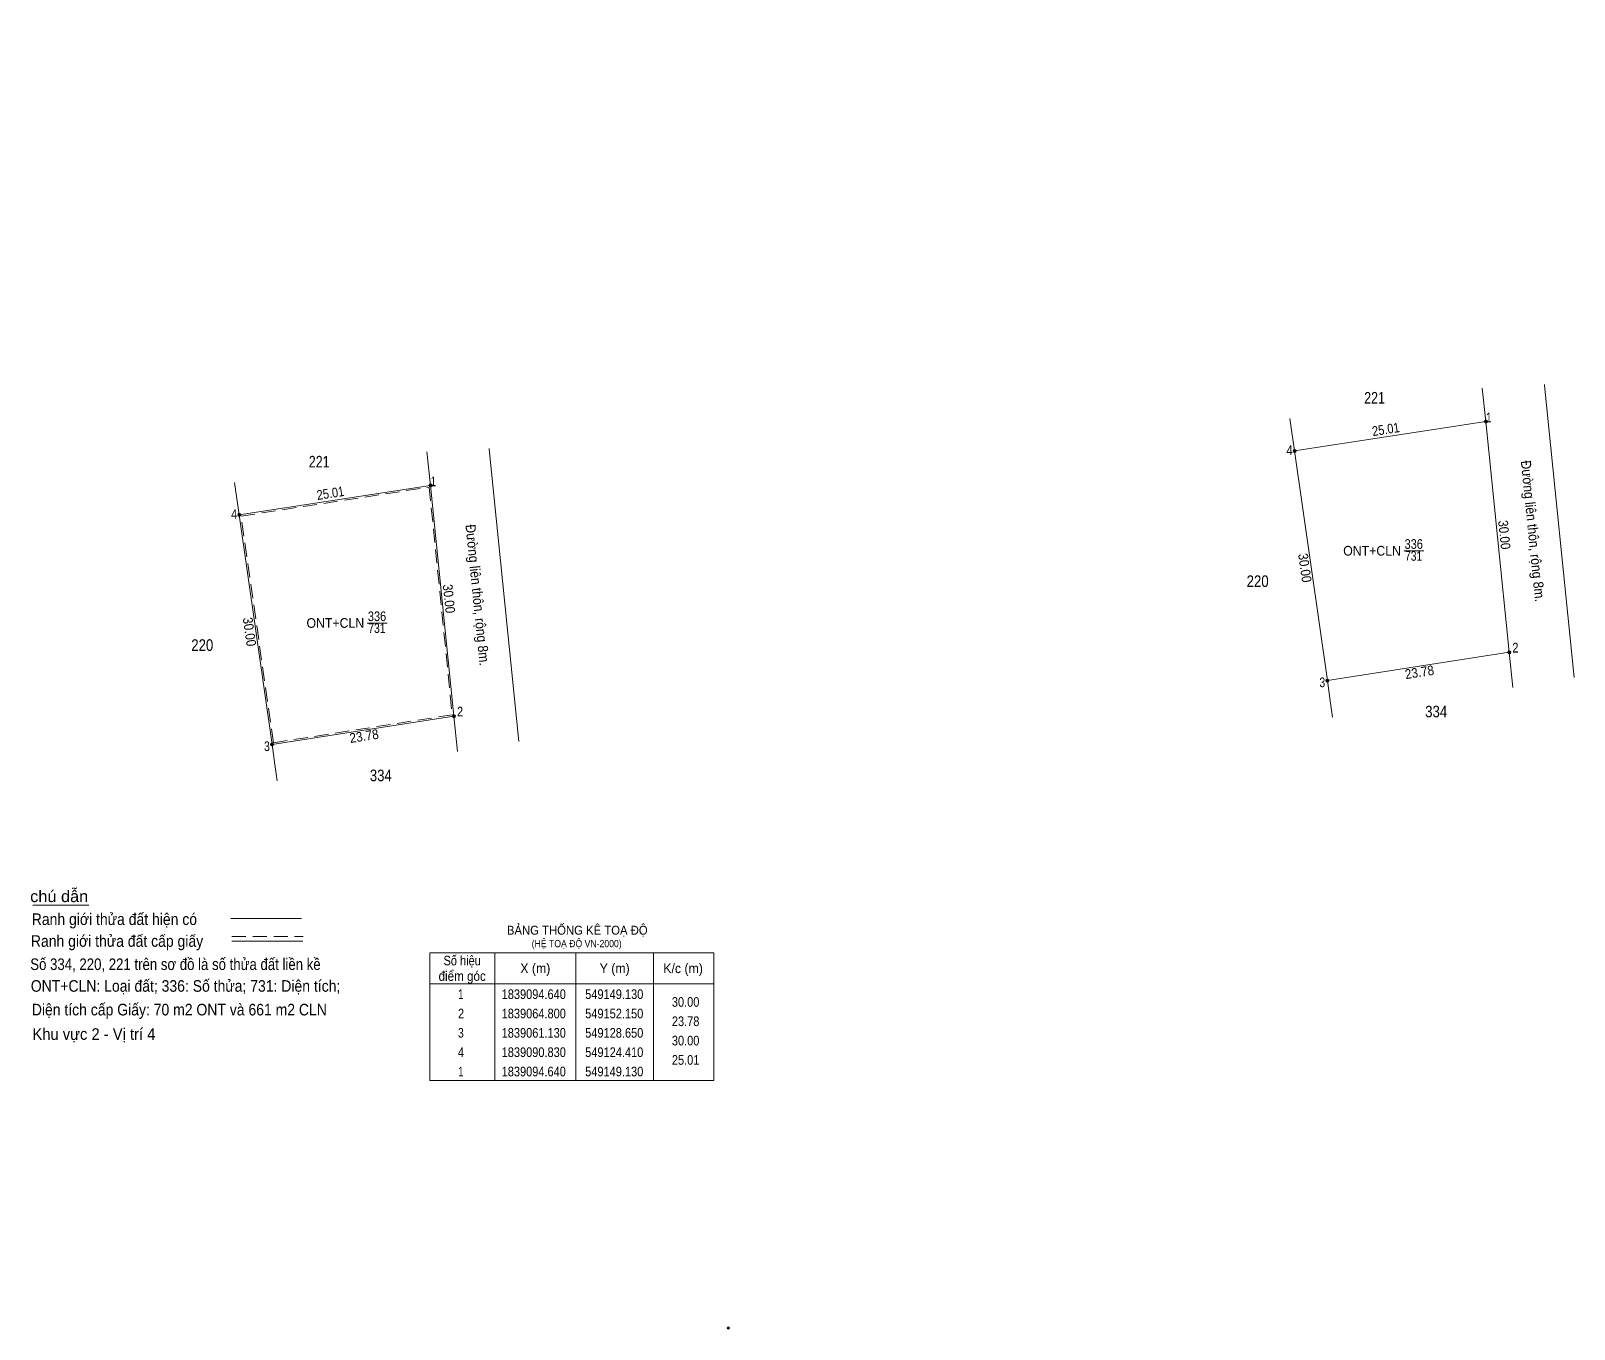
# Model space of a CAD drawing. Header units: metres. Extents: x 548509 to 549161, y 1838970 to 1839145.
# Drawn here: x 548961.1 to 549160.5, y 1838977.3 to 1839145.1 of the extents above; entities that cross this region are included whole.
import ezdxf
from ezdxf.enums import TextEntityAlignment as Align

# ---------------------------------------------------------------- set-up
doc = ezdxf.new("R2010")
doc.units = ezdxf.units.M
doc.header["$LTSCALE"] = 0.6
doc.header["$PDMODE"] = 32
doc.header["$PDSIZE"] = 0.3
doc.linetypes.add('DOTTED', pattern=[1.5, 0.3, -1.2])
doc.linetypes.add('MEDIUM_DASHED', pattern=[4.5, 3, -1.5])
for name, color, linetype, lineweight in [('1', 7, 'DOTTED', 13), ('10', 7, 'Continuous', 13), ('15', 7, 'Continuous', 13), ('17', 7, 'Continuous', 13), ('18', 7, 'Continuous', 25), ('6', 7, 'Continuous', 13), ('63', 7, 'Continuous', 13)]:
    doc.layers.add(name, color=color, linetype=linetype, lineweight=lineweight)

msp = doc.modelspace()

# ---------------------------------------------------------------- hatches: boundary and pattern name
at = {"layer": '63'}
for points in [[(549149.33, 1839094.64, 1), (549148.93, 1839094.64, 1)], [(549124.61, 1839090.83, 1), (549124.21, 1839090.83, 1)], [(549012.967, 1839086.3829, 1), (549012.567, 1839086.3829, 1)], [(548988.247, 1839082.5729, 1), (548987.847, 1839082.5729, 1)], [(549152.35, 1839064.8, 1), (549151.95, 1839064.8, 1)], [(549128.85, 1839061.13, 1), (549128.45, 1839061.13, 1)], [(549015.987, 1839056.5429, 1), (549015.587, 1839056.5429, 1)], [(548992.487, 1839052.8729, 1), (548992.087, 1839052.8729, 1)]]:
    msp.add_hatch(color=256, dxfattribs=at).paths.add_polyline_path(points)

# ---------------------------------------------------------------- linework, layer by layer
at = {"layer": '1', "linetype": 'Continuous'}
for points in [[(549149.13, 1839094.64), (549152.15, 1839064.8), (549128.65, 1839061.13), (549124.41, 1839090.83)], [(549012.77, 1839086.38), (549015.79, 1839056.54), (548992.29, 1839052.87), (548988.05, 1839082.57)]]:
    msp.add_lwpolyline(points, close=True, dxfattribs=at)
at = {"layer": '1', "linetype": 'MEDIUM_DASHED'}
msp.add_lwpolyline([(549012.59, 1839086.15), (549015.57, 1839056.71), (548992.46, 1839053.1), (548988.28, 1839082.4)], close=True, dxfattribs=at)
at = {"layer": '10'}
for p, q in [((549148.65, 1839098.96), (549149.13, 1839094.64)), ((549156.69, 1839099.31), (549156.68, 1839099.42)), ((549160.53, 1839061.54), (549156.69, 1839099.31)), ((549012.29, 1839090.7), (549012.77, 1839086.38)), ((549020.33, 1839091.05), (549020.32, 1839091.16)), ((549024.17, 1839053.28), (549020.33, 1839091.05)), ((549152.15, 1839064.8), (549152.61, 1839060.24)), ((549129.02, 1839058.54), (549128.65, 1839061.13)), ((549129.32, 1839056.43), (549129.02, 1839058.54)), ((549015.79, 1839056.54), (549016.25, 1839051.98)), ((548992.66, 1839050.28), (548992.29, 1839052.87)), ((548992.96, 1839048.17), (548992.66, 1839050.28))]:
    msp.add_line(p, q, dxfattribs=at)
at = {"layer": '15'}
for p, q in [((549124.41, 1839090.83), (549123.81, 1839095.03)), ((548988.05, 1839082.57), (548987.45, 1839086.77))]:
    msp.add_line(p, q, dxfattribs=at)
for points in [[(549124.41, 1839090.83), (549149.13, 1839094.64), (549152.15, 1839064.8), (549128.65, 1839061.13)], [(548988.05, 1839082.57), (549012.77, 1839086.38), (549015.79, 1839056.54), (548992.29, 1839052.87)]]:
    msp.add_lwpolyline(points, dxfattribs=at)
at = {"layer": '17'}
msp.add_line((548961.36, 1839032.11), (548968.6, 1839032.11), dxfattribs=at)
at = {"layer": '6'}
for p, q in [((548986.96, 1839030.37), (548996.1, 1839030.37)), ((548987.1, 1839027.44), (548996.24, 1839027.44))]:
    msp.add_line(p, q, dxfattribs=at)
at = {"layer": '6', "linetype": 'MEDIUM_DASHED'}
msp.add_line((548987.1, 1839028.06), (548996.3, 1839028.06), dxfattribs=at)
at = {"layer": '6'}
msp.add_point((549051.25, 1838977.44), dxfattribs=at)
at = {"layer": '63'}
for p, q in [((549138.54, 1839077.92), (549141.09, 1839077.92)), ((549004.59, 1839068.58), (549007.14, 1839068.58)), ((549021.05, 1839025.94), (549021.05, 1839009.44)), ((549031.55, 1839025.94), (549031.55, 1839009.44)), ((549041.55, 1839025.94), (549041.55, 1839009.44)), ((549012.65, 1839021.94), (549049.35, 1839021.94))]:
    msp.add_line(p, q, dxfattribs=at)
msp.add_lwpolyline([(549012.65, 1839025.94), (549049.35, 1839025.94), (549049.35, 1839009.44), (549012.65, 1839009.44)], close=True, dxfattribs=at)
for centre in [(549149.13, 1839094.64), (549124.41, 1839090.83), (549012.767, 1839086.3829), (548988.047, 1839082.5729), (549152.15, 1839064.8), (549128.65, 1839061.13), (549015.787, 1839056.5429), (548992.287, 1839052.8729)]:
    msp.add_circle(centre, 0.2, dxfattribs=at)

# ---------------------------------------------------------------- texts
at = {"layer": '1'}
for s, width, p in [('ONT+CLN', 0.95, (549134.42, 1839077.3)), ('336', 0.85, (549139.805, 1839078.17)), ('731', 0.8, (549139.79, 1839076.63)), ('ONT+CLN', 0.95, (549000.46, 1839067.96)), ('336', 0.85, (549005.845, 1839068.83)), ('731', 0.8, (549005.83, 1839067.29))]:
    msp.add_text(s, height=1.25, dxfattribs=dict(at, width=width)).set_placement(p, align=Align.CENTER)
for s, height, width, p in [('BẢNG THỐNG KÊ TOẠ ĐỘ ', 1.15, 0.95, (549022.63, 1839028.29)), ('(HỆ TOẠ ĐỘ VN-2000)', 0.93, 0.9, (549025.83, 1839026.67))]:
    msp.add_text(s, height=height, dxfattribs=dict(at, width=width)).set_placement(p)
at = {"layer": '18'}
for s, width, p in [('221', 0.8, (549134.74, 1839096.95)), ('221', 0.8, (548998.37, 1839088.69)), ('220', 0.85, (549119.635, 1839073.24)), ('220', 0.85, (548983.265, 1839064.98)), ('334', 0.85, (549142.705, 1839056.39)), ('334', 0.85, (549006.335, 1839048.13))]:
    msp.add_text(s, height=1.5, dxfattribs=dict(at, width=width)).set_placement(p, align=Align.CENTER)
at = {"layer": '18', "width": 0.9}
for p in [(549154.5615, 1839080.4006), (549018.1915, 1839072.1406)]:
    msp.add_text('Đường liên thôn, rộng 8m.', height=1.3, rotation=275.79, dxfattribs=at).set_placement(p, align=Align.CENTER)
at = {"layer": '6'}
for s, width, p in [('chú dẫn', 1.05, (548961.03, 1839032.5)), ('Ranh giới thửa đất hiện có ', 0.9, (548961.23, 1839029.54)), ('Ranh giới thửa đất cấp giấy', 0.9, (548961.12, 1839026.72)), ('Số 334, 220, 221 trên sơ đồ là số thửa đất liền kề', 0.85, (548961.04, 1839023.72)), ('ONT+CLN: Loại đất; 336: Số thửa; 731: Diện tích;', 0.9, (548961.11, 1839020.91)), ('Diện tích cấp Giấy: 70 m2 ONT và 661 m2 CLN', 0.9, (548961.24, 1839017.85)), ('Khu vực 2 - Vị trí 4', 0.95, (548961.32, 1839014.69))]:
    msp.add_text(s, height=1.5, dxfattribs=dict(at, width=width)).set_placement(p)
at = {"layer": '63'}
for p in [(549141.8749, 1839145.13), (549156.6849, 1839099.42), (549020.3149, 1839091.16)]:
    msp.add_text('D', height=0.01, dxfattribs=at).set_placement(p, align=Align.CENTER)
for s, rotation, width, p in [('25.01', 8.762, 0.85, (549136.2898, 1839093.0105)), ('25.01', 8.762, 0.85, (548999.9198, 1839084.7505)), ('30.00', 275.779, 0.9, (549150.899, 1839079.9229)), ('30.00', 278.125, 0.9, (549125.1293, 1839075.6233)), ('30.00', 275.779, 0.9, (549014.529, 1839071.6629)), ('30.00', 278.125, 0.9, (548988.7593, 1839067.3633)), ('23.78', 8.876, 0.9, (549140.6436, 1839061.611)), ('23.78', 8.876, 0.9, (549004.2736, 1839053.351))]:
    msp.add_text(s, height=1.25, rotation=rotation, dxfattribs=dict(at, width=width)).set_placement(p, align=Align.CENTER)
for s, width, p in [(' 1', 0.75, (549149.85, 1839094.53)), (' 4', 0.85, (549124.15, 1839090.3)), (' 1', 0.75, (549013.48, 1839086.27)), (' 4', 0.85, (548987.78, 1839082.04)), (' 2', 0.85, (549153.34, 1839064.77)), (' 3', 0.8, (549128.36, 1839060.29)), (' 2', 0.85, (549016.97, 1839056.51)), (' 3', 0.8, (548991.99, 1839052.03)), ('30.00', 0.85, (549047.5, 1839018.97)), ('23.78', 0.85, (549047.5, 1839016.47)), ('30.00', 0.85, (549047.5, 1839013.97)), ('25.01', 0.85, (549047.5, 1839011.47))]:
    msp.add_text(s, height=1.25, dxfattribs=dict(at, width=width)).set_placement(p, align=Align.RIGHT)
for s, width, p in [('Số hiệu', 0.85, (549016.85, 1839024.32)), ('điểm góc', 0.9, (549016.85, 1839022.32)), ('X (m)', 0.95, (549026.3, 1839023.32)), ('Y (m)', 0.95, (549036.555, 1839023.32)), ('K/c (m)', 0.95, (549045.395, 1839023.32)), (' 1', 0.75, (549016.5, 1839019.97)), ('1839094.640', 0.85, (549026.1, 1839019.97)), ('549149.130', 0.85, (549036.5, 1839019.97)), (' 2', 0.85, (549016.505, 1839017.47)), ('1839064.800', 0.85, (549026.1, 1839017.47)), ('549152.150', 0.85, (549036.5, 1839017.47)), (' 3', 0.8, (549016.495, 1839014.97)), ('1839061.130', 0.85, (549026.1, 1839014.97)), ('549128.650', 0.85, (549036.5, 1839014.97)), (' 4', 0.85, (549016.5, 1839012.47)), ('1839090.830', 0.85, (549026.1, 1839012.47)), ('549124.410', 0.85, (549036.5, 1839012.47)), (' 1', 0.75, (549016.5, 1839009.97)), ('1839094.640', 0.85, (549026.1, 1839009.97)), ('549149.130', 0.85, (549036.5, 1839009.97))]:
    msp.add_text(s, height=1.25, dxfattribs=dict(at, width=width)).set_placement(p, align=Align.CENTER)

doc.saveas('drawing.dxf')
